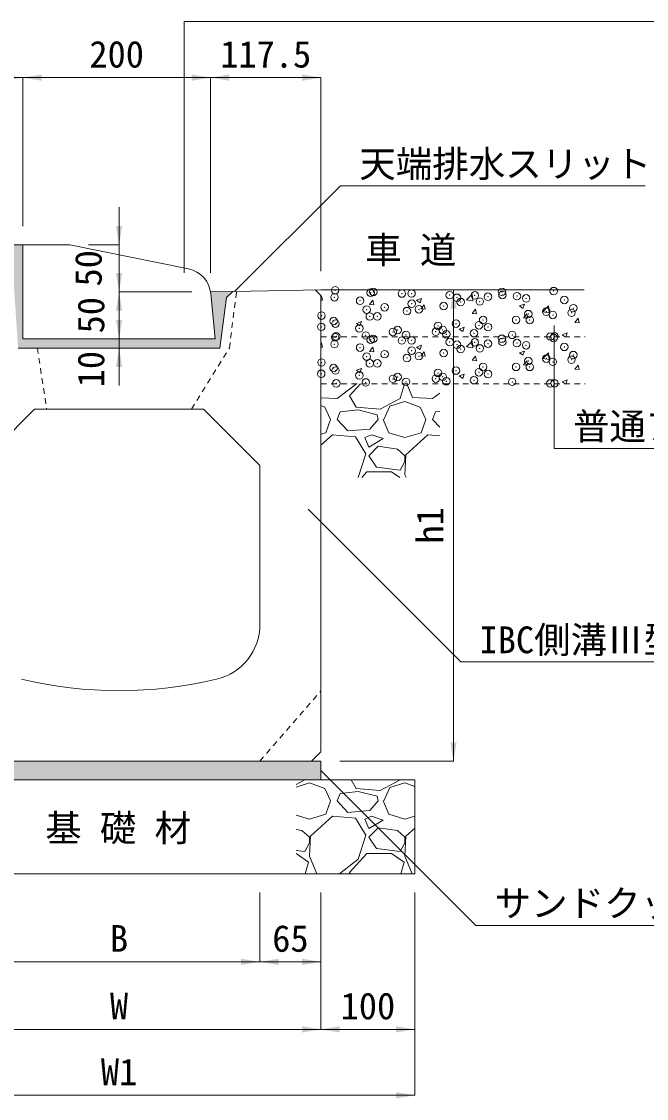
# Model space of a CAD drawing. Units: millimetres at full size; some dimension numbers follow another scale. Extents: x 6872 to 78201, y -34623 to -7860.
# Drawn here: x 60196 to 60861, y -21902 to -20754 of the extents above; entities that cross this region are included whole.
import ezdxf
from ezdxf.enums import TextEntityAlignment as Align

# ---------------------------------------------------------------- set-up
doc = ezdxf.new("R2010")
doc.units = ezdxf.units.MM
doc.header["$LTSCALE"] = 16
doc.header["$PDMODE"] = 32
doc.header["$PDSIZE"] = 8
doc.linetypes.add('USER1', pattern=[0.675, 0.375, -0.3])
for name, color, linetype, lineweight in [('0_2', 7, 'Continuous', 20), ('寸法線', 7, 'Continuous', 9), ('本体', 7, 'USER1', 9), ('ﾊｯﾁﾝｸﾞ', 7, 'Continuous', 5)]:
    doc.layers.add(name, color=color, linetype=linetype, lineweight=lineweight)
doc.styles.add('ＭＳ ゴシック', font='')
doc.styles.get('ＭＳ ゴシック').set_extended_font_data('MS Gothic')

# ---------------------------------------------------------------- blocks, each defined once
blk = doc.blocks.new('filled_arrow')
at = {"color": 0, "linetype": 'Continuous', "lineweight": -2}
blk.add_solid([(7.5, 1.25), (0, 0), (7.5, -1.25)], dxfattribs=at)

msp = doc.modelspace()

# ---------------------------------------------------------------- hatches: boundary and pattern name
at = {"layer": 'ﾊｯﾁﾝｸﾞ'}
for points in [[(60197.26, -21092.19), (60197.26, -20992.19), (60179.1, -20992.08, -0.39668), (60185.13, -20997.67), (60192.26, -21102.19), (60407.25, -21102.19), (60414.01, -21048.14), (60420.75, -21042.07), (60397.19, -21042.19, -0.017), (60397.46, -21044.21), (60402.26, -21092.19)], [(60514.75, -21562.19), (60514.75, -21542.19), (60094.76, -21542.19), (60084.76, -21542.19), (60084.76, -21562.19)]]:
    msp.add_hatch(color=8, dxfattribs=at).paths.add_polyline_path(points)

# ---------------------------------------------------------------- linework, layer by layer
at = {"layer": '0_2'}
for p, q in [((60179.26, -20992.08), (60197.26, -20992.19)), ((60197.26, -20992.19), (60197.26, -21092.19)), ((60197.26, -20992.19), (60247.26, -20992.19)), ((60247.26, -20992.19), (60373.57, -21017.79)), ((60420.75, -21042.07), (60397.19, -21042.19)), ((60414.01, -21048.14), (60420.75, -21042.07)), ((60514.75, -21040.19), (60420.75, -21042.07)), ((60508.76, -21040.31), (60514.75, -21046.19)), ((60514.75, -21040.19), (60795.21, -21040.19)), ((60397.46, -21044.21), (60402.26, -21092.19)), ((60414.01, -21048.14), (60407.25, -21102.19)), ((60514.75, -21046.19), (60514.75, -21532.19)), ((60197.26, -21092.19), (60402.26, -21092.19)), ((60407.25, -21102.19), (60192.26, -21102.19)), ((60149.76, -21227.19), (60209.75, -21167.19)), ((60389.76, -21167.19), (60209.75, -21167.19)), ((60389.76, -21167.19), (60449.76, -21227.19)), ((60449.76, -21396.66), (60449.76, -21227.19)), ((60504.75, -21542.19), (60514.75, -21532.19)), ((60084.76, -21542.19), (60514.75, -21542.19)), ((60504.75, -21542.19), (60094.76, -21542.19)), ((60514.75, -21542.19), (60514.75, -21562.19)), ((59984.76, -21562.19), (60614.76, -21562.19)), ((60614.76, -21662.19), (60614.76, -21562.19)), ((59984.76, -21662.19), (60614.76, -21662.19))]:
    msp.add_line(p, q, dxfattribs=at)
at = {"layer": '0_2', "linetype": 'USER1'}
for p, q in [((60514.75, -21090.19), (60796.17, -21090.19)), ((60514.75, -21140.19), (60796.17, -21140.19))]:
    msp.add_line(p, q, dxfattribs=at)
at = {"layer": '0_2', "linetype": 'USER1', "lineweight": 9}
msp.add_line((60449.76, -21542.19), (60514.75, -21467.19), dxfattribs=at)
at = {"layer": '0_2'}
for centre, radius, start, end in [((60367.61, -21047.19), 30, 5.71059, 78.54125), ((60389.75, -21396.66), 60, 283.34237, 0), ((60299.76, -21017.19), 450, 256.65777, 283.34225)]:
    msp.add_arc(centre, radius, start, end, dxfattribs=at)
at = {"layer": '寸法線'}
for p, q in [((60084.76, -20814.09), (60197.26, -20814.09)), ((60197.26, -20972.19), (60197.26, -20814.09)), ((60197.26, -20814.09), (60397.19, -20814.09)), ((60197.26, -20972.19), (60197.26, -20814.09)), ((60397.19, -21022.19), (60397.19, -20814.09)), ((60397.19, -20814.09), (60514.75, -20814.09)), ((60397.19, -21022.19), (60397.19, -20814.09)), ((60514.75, -21020.19), (60514.75, -20814.09)), ((60299.76, -20952.19), (60299.76, -21082.19)), ((60267.26, -20992.19), (60299.76, -20992.19)), ((60299.76, -21002.19), (60299.76, -21112.19)), ((60534.75, -21040.19), (60655.88, -21040.19)), ((60655.88, -21542.19), (60655.88, -21040.19)), ((60377.19, -21042.19), (60299.76, -21042.19)), ((60377.19, -21042.19), (60299.76, -21042.19)), ((60299.76, -21052.19), (60299.76, -21142.19)), ((60382.26, -21092.19), (60299.76, -21092.19)), ((60382.26, -21092.19), (60299.76, -21092.19)), ((60382.26, -21102.19), (60299.76, -21102.19)), ((60534.75, -21542.19), (60655.88, -21542.19)), ((60449.76, -21682.19), (60449.76, -21756.12)), ((60449.76, -21682.19), (60449.76, -21756.12)), ((60514.75, -21682.19), (60514.75, -21756.12)), ((60614.76, -21682.19), (60614.76, -21828.05)), ((60614.76, -21682.19), (60614.76, -21898.31)), ((60514.75, -21697.19), (60514.75, -21828.05)), ((60514.75, -21697.19), (60514.75, -21828.05)), ((60149.76, -21756.12), (60449.76, -21756.12)), ((60449.76, -21756.12), (60514.75, -21756.12)), ((60084.76, -21828.05), (60514.75, -21828.05)), ((60514.75, -21828.05), (60614.76, -21828.05)), ((59984.76, -21898.31), (60614.76, -21898.31))]:
    msp.add_line(p, q, dxfattribs=at)
for points in [[(60369.22, -21022.14), (60369.22, -20754.31), (60902.42, -20754.31)], [(60422.75, -21042.07), (60535.62, -20929.2), (60859.88, -20929.2)], [(60763.11, -21078.19), (60763.11, -21209.04), (61012.14, -21209.04)], [(60501.15, -21273.98), (60663.61, -21436.44), (60888.89, -21436.44)], [(60514.75, -21552.19), (60679.78, -21717.21), (61006.63, -21717.21)]]:
    msp.add_lwpolyline(points, dxfattribs=at)
at = {"layer": '本体'}
for p, q in [((60417.26, -21102.19), (60424.78, -21041.99)), ((60212.76, -21102.19), (60222.76, -21167.19)), ((60376.76, -21167.19), (60417.26, -21102.19))]:
    msp.add_line(p, q, dxfattribs=at)
at = {"layer": 'ﾊｯﾁﾝｸﾞ'}
for p, q in [((60514.75, -21047.38), (60515.48, -21046.52)), ((60514.75, -21051.15), (60516.36, -21051.29)), ((60516.35, -21051.3), (60515.47, -21046.52)), ((60566.46, -21055.68), (60570.13, -21051.3)), ((60571.01, -21056.08), (60570.13, -21051.3)), ((60616.53, -21051.26), (60621.87, -21049.21)), ((60616.53, -21051.27), (60620.32, -21053.82)), ((60620.32, -21053.82), (60621.87, -21049.22)), ((60669.77, -21050.85), (60675.71, -21044.67)), ((60669.77, -21050.85), (60676.55, -21051.9)), ((60676.55, -21051.9), (60675.71, -21044.67)), ((60566.46, -21055.68), (60571.02, -21056.08)), ((60621.12, -21060.46), (60624.79, -21056.08)), ((60621.12, -21060.46), (60625.67, -21060.86)), ((60625.66, -21060.86), (60624.78, -21056.08)), ((60675.77, -21065.24), (60679.45, -21060.86)), ((60680.32, -21065.64), (60679.44, -21060.87)), ((60726.04, -21057.36), (60731.38, -21055.32)), ((60726.04, -21057.37), (60729.83, -21059.92)), ((60729.83, -21059.92), (60731.38, -21055.32)), ((60751.1, -21063.46), (60757.03, -21057.28)), ((60751.1, -21063.46), (60757.87, -21064.51)), ((60757.87, -21064.51), (60757.03, -21057.28)), ((60552.51, -21075.84), (60557.84, -21073.79)), ((60552.51, -21075.84), (60556.3, -21078.4)), ((60556.3, -21078.4), (60557.84, -21073.79)), ((60675.77, -21065.24), (60680.33, -21065.64)), ((60730.43, -21070.02), (60734.1, -21065.65)), ((60730.43, -21070.02), (60734.98, -21070.42)), ((60734.97, -21070.42), (60734.09, -21065.65)), ((60785.08, -21074.8), (60788.76, -21070.43)), ((60785.08, -21074.81), (60789.64, -21075.2)), ((60789.63, -21075.2), (60788.75, -21070.43)), ((60662.01, -21081.95), (60665.81, -21084.5)), ((60662.02, -21081.94), (60667.35, -21079.89)), ((60665.81, -21084.5), (60667.35, -21079.9)), ((60771.52, -21088.05), (60774.7, -21090.19)), ((60771.53, -21088.04), (60776.86, -21086)), ((60775.45, -21090.19), (60776.86, -21086)), ((60514.75, -21097.38), (60515.48, -21096.52)), ((60516.35, -21101.3), (60515.47, -21096.52)), ((60616.53, -21101.26), (60621.87, -21099.21)), ((60620.32, -21103.82), (60621.87, -21099.22)), ((60669.77, -21100.85), (60675.71, -21094.66)), ((60676.55, -21101.9), (60675.71, -21094.66)), ((60514.75, -21101.15), (60516.36, -21101.29)), ((60566.46, -21105.68), (60570.13, -21101.3)), ((60566.46, -21105.68), (60571.02, -21106.08)), ((60571.01, -21106.08), (60570.13, -21101.3)), ((60616.53, -21101.27), (60620.32, -21103.82)), ((60621.12, -21110.46), (60624.79, -21106.08)), ((60621.12, -21110.46), (60625.67, -21110.86)), ((60625.66, -21110.86), (60624.78, -21106.08)), ((60669.77, -21100.85), (60676.55, -21101.9)), ((60675.77, -21115.24), (60679.45, -21110.86)), ((60680.32, -21115.64), (60679.44, -21110.86)), ((60726.04, -21107.36), (60731.38, -21105.32)), ((60726.04, -21107.37), (60729.83, -21109.92)), ((60729.83, -21109.92), (60731.38, -21105.32)), ((60751.1, -21113.46), (60757.03, -21107.28)), ((60757.87, -21114.51), (60757.03, -21107.28)), ((60675.77, -21115.24), (60680.33, -21115.64)), ((60730.43, -21120.02), (60734.1, -21115.64)), ((60730.43, -21120.02), (60734.98, -21120.42)), ((60734.97, -21120.42), (60734.09, -21115.65)), ((60751.1, -21113.46), (60757.87, -21114.51)), ((60785.08, -21124.8), (60788.76, -21120.43)), ((60789.63, -21125.2), (60788.75, -21120.43)), ((60552.51, -21125.84), (60557.84, -21123.79)), ((60552.51, -21125.84), (60556.3, -21128.4)), ((60556.3, -21128.4), (60557.84, -21123.79)), ((60662.01, -21131.94), (60665.81, -21134.5)), ((60662.02, -21131.94), (60667.35, -21129.89)), ((60665.81, -21134.5), (60667.35, -21129.9)), ((60785.08, -21124.8), (60789.64, -21125.2)), ((60532.1, -21155.95), (60552.5, -21140.19)), ((60545.31, -21152.91), (60556.75, -21140.19)), ((60603.22, -21141.73), (60599.15, -21155.95)), ((60600.99, -21140.19), (60603.22, -21141.73)), ((60606.15, -21140.19), (60612.36, -21154.94)), ((60771.52, -21138.05), (60774.7, -21140.19)), ((60771.53, -21138.04), (60776.86, -21136)), ((60775.45, -21140.19), (60776.86, -21136)), ((60514.75, -21155.13), (60532.1, -21155.95)), ((60552.42, -21165.1), (60545.31, -21152.91)), ((60599.15, -21155.95), (60577.82, -21167.13)), ((60612.36, -21154.94), (60633.7, -21155.95)), ((60633.7, -21155.95), (60641.21, -21150.15)), ((60514.75, -21163.55), (60518.89, -21165.1)), ((60518.89, -21165.1), (60524.99, -21178.31)), ((60554.45, -21168.15), (60535.15, -21170.18)), ((60577.82, -21167.13), (60552.42, -21165.1)), ((60574.77, -21173.23), (60554.45, -21168.15)), ((60581.88, -21178.31), (60587.98, -21164.08)), ((60587.98, -21164.08), (60604.23, -21159)), ((60604.23, -21159), (60620.49, -21165.1)), ((60620.49, -21165.1), (60626.59, -21178.31)), ((60519.91, -21192.53), (60524.99, -21178.31)), ((60532.1, -21178.31), (60535.15, -21170.18)), ((60543.27, -21190.5), (60532.1, -21178.31)), ((60575.79, -21178.31), (60566.64, -21188.47)), ((60575.79, -21178.31), (60574.77, -21173.23)), ((60580.87, -21178.31), (60586.96, -21192.53)), ((60621.51, -21192.53), (60626.59, -21178.31)), ((60633.7, -21178.31), (60636.75, -21170.18)), ((60641.21, -21186.5), (60633.7, -21178.31)), ((60641.21, -21169.71), (60636.75, -21170.18)), ((60566.64, -21188.47), (60543.27, -21190.5)), ((60514.75, -21194.05), (60519.91, -21192.53)), ((60527.02, -21194.56), (60514.75, -21205.76)), ((60551.4, -21196.59), (60527.02, -21194.56)), ((60562.58, -21214.88), (60551.4, -21196.59)), ((60568.67, -21194.56), (60561.56, -21197.61)), ((60561.56, -21197.61), (60565.63, -21207.77)), ((60565.63, -21207.77), (60580.87, -21198.63)), ((60580.87, -21198.63), (60568.67, -21194.56)), ((60586.96, -21192.53), (60604.23, -21197.61)), ((60604.23, -21197.61), (60621.51, -21192.53)), ((60628.62, -21194.56), (60605.25, -21215.9)), ((60641.21, -21195.61), (60628.62, -21194.56)), ((60575.79, -21206.75), (60565.63, -21216.91)), ((60596.11, -21209.8), (60575.79, -21206.75)), ((60604.23, -21216.91), (60596.11, -21209.8)), ((60554.48, -21240.2), (60562.58, -21214.88)), ((60565.63, -21216.91), (60573.75, -21229.11)), ((60599.15, -21232.15), (60604.23, -21223.01)), ((60605.25, -21215.9), (60604.23, -21237.23)), ((60604.23, -21223.01), (60604.23, -21216.91)), ((60558.18, -21240.2), (60563.59, -21234.19)), ((60563.59, -21234.19), (60590.01, -21234.19)), ((60573.75, -21229.11), (60599.15, -21232.15)), ((60590.01, -21234.19), (60598.69, -21240.2)), ((60604.23, -21237.23), (60605.48, -21240.2)), ((60497.55, -21562.35), (60488.23, -21567.24)), ((60488.23, -21569.9), (60502.63, -21565.4)), ((60497.6, -21562.19), (60497.55, -21562.35)), ((60502.63, -21565.4), (60518.89, -21571.5)), ((60528.58, -21562.19), (60532.1, -21562.35)), ((60532.1, -21562.35), (60532.32, -21562.19)), ((60552.42, -21571.5), (60546.99, -21562.19)), ((60599.15, -21562.35), (60577.82, -21573.53)), ((60587.98, -21570.48), (60604.23, -21565.4)), ((60599.2, -21562.19), (60599.15, -21562.35)), ((60604.23, -21565.4), (60614.76, -21569.35)), ((60518.89, -21571.5), (60524.99, -21584.71)), ((60532.1, -21584.71), (60535.15, -21576.58)), ((60554.45, -21574.55), (60535.15, -21576.58)), ((60577.82, -21573.53), (60552.42, -21571.5)), ((60574.77, -21579.63), (60554.45, -21574.55)), ((60575.79, -21584.71), (60574.77, -21579.63)), ((60581.88, -21584.71), (60587.98, -21570.48)), ((60519.91, -21598.93), (60524.99, -21584.71)), ((60543.27, -21596.9), (60532.1, -21584.71)), ((60575.79, -21584.71), (60566.64, -21594.87)), ((60580.87, -21584.71), (60586.96, -21598.93)), ((60488.23, -21599.78), (60502.63, -21604.01)), ((60502.63, -21604.01), (60519.91, -21598.93)), ((60527.02, -21600.96), (60503.65, -21622.3)), ((60551.4, -21602.99), (60527.02, -21600.96)), ((60566.64, -21594.87), (60543.27, -21596.9)), ((60562.58, -21621.28), (60551.4, -21602.99)), ((60568.67, -21600.96), (60561.56, -21604.01)), ((60561.56, -21604.01), (60565.63, -21614.17)), ((60580.87, -21605.03), (60568.67, -21600.96)), ((60586.96, -21598.93), (60604.23, -21604.01)), ((60604.23, -21604.01), (60614.76, -21600.92)), ((60494.51, -21616.2), (60488.23, -21615.26)), ((60565.63, -21614.17), (60580.87, -21605.03)), ((60575.79, -21613.15), (60565.63, -21623.31)), ((60596.11, -21616.2), (60575.79, -21613.15)), ((60614.76, -21613.62), (60605.25, -21622.3)), ((60502.63, -21623.31), (60494.51, -21616.2)), ((60503.65, -21622.3), (60502.63, -21643.63)), ((60502.63, -21629.41), (60502.63, -21623.31)), ((60554.45, -21646.68), (60562.58, -21621.28)), ((60565.63, -21623.31), (60573.75, -21635.51)), ((60604.23, -21623.31), (60596.11, -21616.2)), ((60605.25, -21622.3), (60604.23, -21643.63)), ((60604.23, -21629.41), (60604.23, -21623.31)), ((60488.23, -21637.44), (60497.55, -21638.55)), ((60497.55, -21638.55), (60502.63, -21629.41)), ((60573.75, -21635.51), (60599.15, -21638.55)), ((60599.15, -21638.55), (60604.23, -21629.41)), ((60488.23, -21640.59), (60488.41, -21640.59)), ((60488.41, -21640.59), (60501.62, -21649.73)), ((60501.62, -21649.73), (60498.06, -21662.19)), ((60502.63, -21643.63), (60510.45, -21662.19)), ((60534.39, -21662.19), (60554.45, -21646.68)), ((60545.31, -21660.91), (60563.59, -21640.59)), ((60563.59, -21640.59), (60590.01, -21640.59)), ((60590.01, -21640.59), (60603.22, -21649.73)), ((60603.22, -21649.73), (60599.66, -21662.19)), ((60604.23, -21643.63), (60612.05, -21662.19)), ((60546.05, -21662.19), (60545.31, -21660.91))]:
    msp.add_line(p, q, dxfattribs=at)
for p in [(60529.87, -21040.63), (60567.66, -21043.17), (60570.55, -21042.35), (60600.91, -21044.11), (60611.23, -21044.07), (60651.91, -21045.79), (60678.62, -21046.08), (60707.48, -21042.29), (60708.04, -21045.59), (60762.63, -21041.51), (60529.18, -21048.05), (60556.47, -21051.74), (60611.42, -21054.93), (60645.44, -21057.46), (60659.55, -21048.6), (60663.6, -21053.22), (60683.93, -21052.58), (60692.58, -21047.51), (60723.51, -21046.87), (60733.26, -21049.23), (60773.94, -21050.95), (60515.36, -21067.58), (60563.49, -21061.24), (60566.74, -21068.54), (60574.73, -21068.47), (60582.56, -21058.73), (60606.32, -21062.83), (60619.16, -21060.85), (60735.56, -21066), (60754.64, -21063.49), (60761.7, -21066.87), (60781.58, -21064.63), (60783.49, -21059.69), (60515.04, -21079.57), (60528.25, -21073.42), (60530.29, -21076.1), (60639.5, -21078.65), (60658.58, -21076.14), (60683, -21077.95), (60687.44, -21072.34), (60692.7, -21079.88), (60722.58, -21072.24), (60737.14, -21072.26), (60529.87, -21090.63), (60531.1, -21089.81), (60555.71, -21081.29), (60562.52, -21088.79), (60591.38, -21084.99), (60596.39, -21083.01), (60605.39, -21088.19), (60637.07, -21084.73), (60644.51, -21082.83), (60648.27, -21087.51), (60677.74, -21086.45), (60718.42, -21088.17), (60759.1, -21089.88), (60762.63, -21091.51), (60763.45, -21089.75), (60529.18, -21098.05), (60556.47, -21101.74), (60567.66, -21093.17), (60570.55, -21092.35), (60600.91, -21094.11), (60611.23, -21094.07), (60651.91, -21095.79), (60659.55, -21098.6), (60663.6, -21103.22), (60678.62, -21096.08), (60683.93, -21102.58), (60692.58, -21097.51), (60707.48, -21092.29), (60708.04, -21095.59), (60723.51, -21096.87), (60733.26, -21099.23), (60773.94, -21100.95), (60563.49, -21111.24), (60582.56, -21108.73), (60606.32, -21112.83), (60611.42, -21104.93), (60619.16, -21110.85), (60645.44, -21107.46), (60754.64, -21113.49), (60781.58, -21114.63), (60783.49, -21109.69), (60515.36, -21117.58), (60528.25, -21123.42), (60530.29, -21126.1), (60566.74, -21118.54), (60574.73, -21118.47), (60658.58, -21126.14), (60687.44, -21122.34), (60722.58, -21122.24), (60735.56, -21116), (60737.14, -21122.26), (60761.7, -21116.87), (60515.04, -21129.57), (60555.71, -21131.29), (60591.38, -21134.99), (60596.39, -21133.01), (60637.07, -21134.73), (60639.5, -21128.65), (60644.51, -21132.83), (60648.27, -21137.51), (60677.74, -21136.45), (60683, -21127.95), (60692.7, -21129.88), (60531.1, -21139.81), (60562.52, -21138.79), (60605.39, -21138.19), (60718.42, -21138.17), (60759.1, -21139.88), (60763.45, -21139.75)]:
    msp.add_point(p, dxfattribs=at)

# ---------------------------------------------------------------- block references
at = {"layer": '寸法線'}
for p, xscale, yscale, rotation in [((60197.26, -20814.09), 2.67, 2.67, 180), ((60397.19, -20814.09), 2.67, 2.67, 180), ((60514.75, -20814.09), 2.67, 2.67, 180), ((60299.76, -20992.19), 2.67, 2.67, 90), ((60299.76, -21042.19), 2.67, 2.67, 90), ((60369.22, -21022.14), 0.133, 0.133, 90), ((60422.75, -21042.07), 0.133, 0.133, 45), ((60655.88, -21040.19), 2.67, 2.67, 270), ((60299.76, -21042.19), 2.67, 2.67, 270), ((60299.76, -21092.19), 2.67, 2.67, 90), ((60763.11, -21078.19), 0.133, 0.133, 270), ((60299.76, -21102.19), 2.67, 2.67, 270), ((60501.15, -21273.98), 0.133, 0.133, 315), ((60655.88, -21542.19), 2.67, 2.67, 90), ((60514.75, -21552.19), 0.133, 0.133, 315), ((60449.76, -21756.12), 2.67, 2.67, 180), ((60514.75, -21756.12), 2.67, 2.67, 180), ((60514.75, -21828.05), 2.67, 2.67, 180), ((60614.76, -21828.05), 2.67, 2.67, 180), ((60614.76, -21898.31), 2.67, 2.67, 180)]:
    msp.add_blockref('filled_arrow', p, dxfattribs=dict(at, xscale=xscale, yscale=yscale, rotation=rotation))
at = {"layer": '寸法線', "xscale": 2.67, "yscale": 2.67}
for p in [(60197.26, -20814.09), (60397.19, -20814.09), (60449.76, -21756.12), (60514.75, -21828.05)]:
    msp.add_blockref('filled_arrow', p, dxfattribs=at)

# ---------------------------------------------------------------- texts
at = {"layer": '0_2', "style": 'ＭＳ ゴシック'}
for s, p in [('車 道', (60561.9, -21020.52)), ('基 礎 材', (60221.11, -21636.36))]:
    msp.add_text(s, height=28.48, dxfattribs=at).set_placement(p, align=Align.BOTTOM_LEFT)
at = {"layer": '寸法線', "style": 'ＭＳ ゴシック'}
for s, p in [('200', (60297.22, -20789.09)), ('117.5', (60455.97, -20789.09)), ('B', (60299.76, -21731.12)), ('65', (60482.26, -21731.12)), ('W', (60299.76, -21803.05)), ('100', (60564.76, -21803.05)), ('W1', (60299.76, -21873.31))]:
    msp.add_text(s, height=28.48, dxfattribs=at).set_placement(p, align=Align.MIDDLE_CENTER)
for s, p in [('天端排水スリット', (60555.62, -20891.68)), ('普通アスコン', (60783.11, -21171.36)), ('IBC側溝Ⅲ型', (60683.61, -21398.77)), ('サンドクッション', (60699.78, -21679.39))]:
    msp.add_text(s, height=28.48, dxfattribs=at).set_placement(p, align=Align.TOP_LEFT)
for s, p in [('50', (60267.02, -21017.19)), ('50', (60269.76, -21067.19)), ('10', (60269.76, -21124.63)), ('h1', (60630.88, -21291.19))]:
    msp.add_text(s, height=28.48, rotation=90, dxfattribs=at).set_placement(p, align=Align.MIDDLE_CENTER)

doc.saveas('drawing.dxf')
